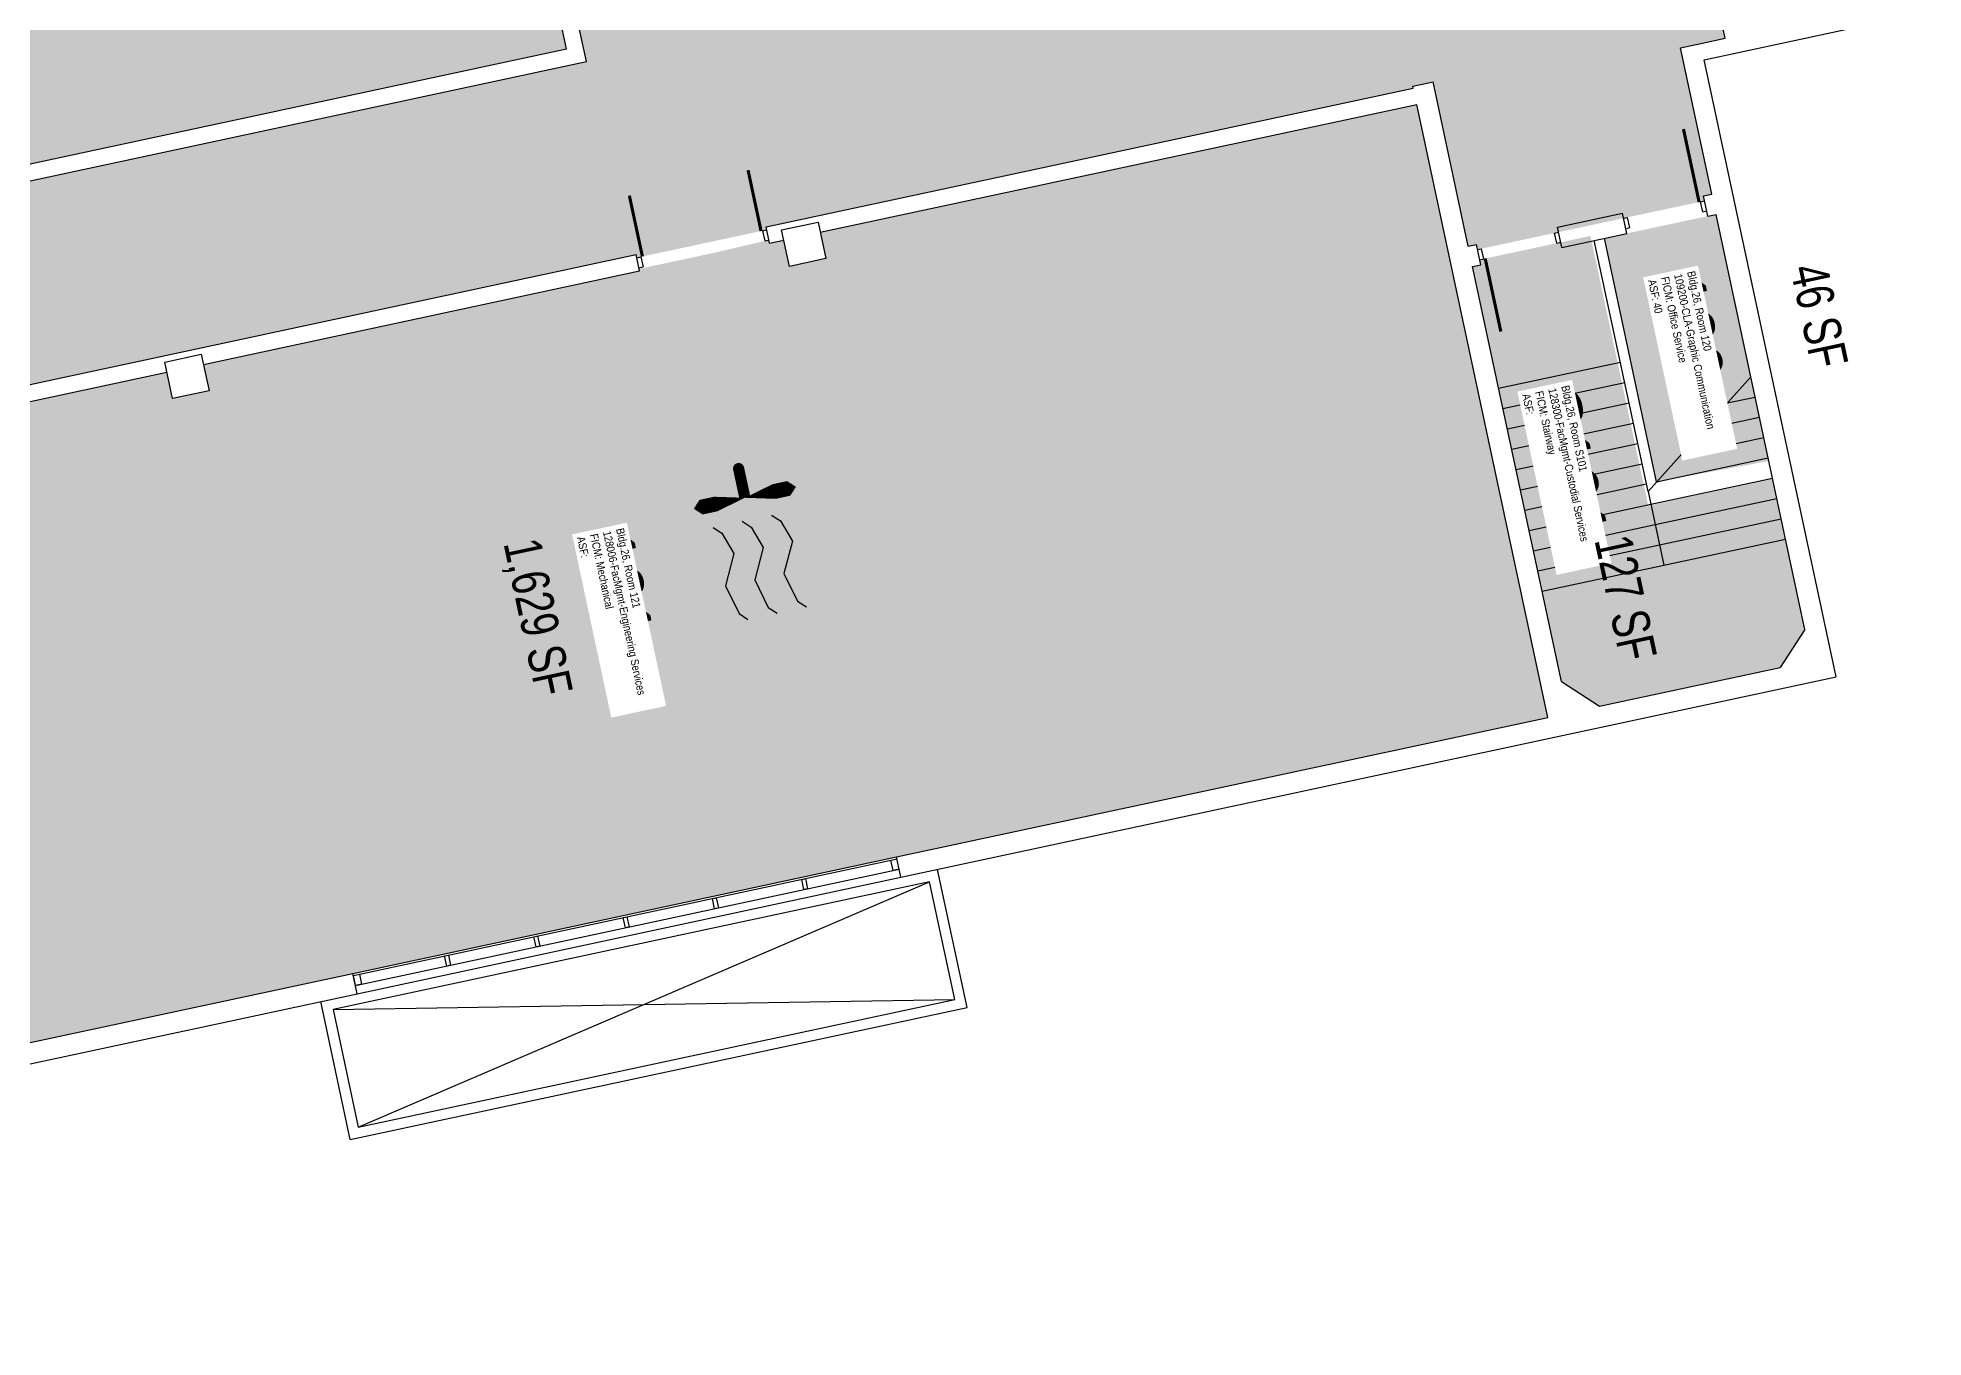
# Model space of a CAD drawing. Header units: inches. Extents: x 69208594 to 69211314, y 27667926 to 27670265.
# Drawn here: x 69210405 to 69211314, y 27667991 to 27668617 of the extents above; entities that cross this region are included whole.
import ezdxf
from ezdxf.enums import TextEntityAlignment as Align

# ---------------------------------------------------------------- set-up
doc = ezdxf.new("R2010")
doc.units = ezdxf.units.IN
doc.header["$LTSCALE"] = 10
doc.header["$MEASUREMENT"] = 0
doc.layers.get('0').update_dxf_attribs({"linetype": 'CONTINUOUS'})
for name, color, linetype in [('A-DOOR', 2, 'CONTINUOUS'), ('A-FLOR', 3, 'CONTINUOUS'), ('A-GLAZ', 1, 'CONTINUOUS'), ('A-IDEN-ICON', 4, 'CONTINUOUS'), ('A-IDEN-RNUM', 7, 'CONTINUOUS'), ('A-IDEN-SNUM', 4, 'CONTINUOUS'), ('A-IDEN-VNUM', 4, 'CONTINUOUS'), ('A-SITE', 3, 'CONTINUOUS'), ('A-WALL', 5, 'CONTINUOUS'), ('AREA-TEXT', 3, 'CONTINUOUS'), ('Rooms-Category-Color', 7, 'CONTINUOUS'), ('Rooms-Division-Color', 7, 'CONTINUOUS'), ('Rooms-Information', 7, 'CONTINUOUS')]:
    doc.layers.add(name, color=color, linetype=linetype)
doc.styles.add('CP_AREA', font='arial.ttf', dxfattribs={"height": 15})
doc.styles.add('CP_ROOMSNUMBER', font='arial.ttf', dxfattribs={"height": 1})
doc.styles.add('CP_ROOMVNUMBER', font='arial.ttf', dxfattribs={"width": 0.85, "height": 0.075})

# ---------------------------------------------------------------- blocks, each defined once
blk = doc.blocks.new('CPMECH')
for p, q in [((0.005, 0.025), (0.015, 0.035)), ((0.015, 0.035), (0.045, 0.045)), ((0.045, 0.045), (0.085, 0.025)), ((0.085, 0.025), (0.125, 0.035)), ((0.125, 0.035), (0.135, 0.045)), ((0.015, -0.005), (0.045, 0.005)), ((0.045, 0.005), (0.085, -0.015)), ((0.125, -0.005), (0.135, 0.005)), ((0.005, -0.015), (0.015, -0.005)), ((0.085, -0.015), (0.125, -0.005)), ((0.005, -0.055), (0.015, -0.045)), ((0.015, -0.045), (0.045, -0.035)), ((0.045, -0.035), (0.085, -0.055)), ((0.085, -0.055), (0.125, -0.045)), ((0.125, -0.045), (0.135, -0.035))]:
    blk.add_line(p, q)
for points in [[(-0.025, -0.005, 0, 0.02, 0), (-0.025, 0.035, 0.02, 0.02, 0), (-0.025, 0.055, 0.02, 0, 0), (-0.025, 0.065, 0, 0, 0)], [(-0.025, -0.005, 0, 0.02, 0), (-0.025, -0.045, 0.02, 0.02, 0), (-0.025, -0.065, 0.02, 0, 0), (-0.025, -0.075, 0, 0, 0)]]:
    blk.add_lwpolyline(points, format="xyseb")
at = {"const_width": 0.0075}
blk.add_lwpolyline([(-0.0682, -0.0069, 1), (-0.0618, -0.0031, 1)], format="xyb", close=True, dxfattribs=at)
at = {"const_width": 0.015}
blk.add_lwpolyline([(-0.025, -0.005), (-0.065, -0.005)], dxfattribs=at)

msp = doc.modelspace()

# ---------------------------------------------------------------- hatches: boundary and pattern name
at = {"layer": 'Rooms-Category-Color', "true_color": 0xadadad}
for points in [[(69210333.76, 27668435.17), (69210340.46, 27668403.88), (69210310.64, 27668397.49), (69210303.94, 27668428.78), (69210255.54, 27668418.42), (69210255.85, 27668416.95), (69210253.89, 27668416.53), (69210218.69, 27668408.99), (69210216.74, 27668408.57), (69210216.42, 27668410.04), (69210130.37, 27668391.61), (69210130.69, 27668390.15), (69210128.73, 27668389.73), (69210070.06, 27668377.16), (69210068.11, 27668376.75), (69210067.79, 27668378.21), (69209860.49, 27668333.82), (69209821.38, 27668325.44), (69209672.75, 27668293.61), (69209673.06, 27668292.15), (69209671.11, 27668291.73), (69209635.91, 27668284.19), (69209633.95, 27668283.77), (69209633.64, 27668285.24), (69209571.06, 27668271.83), (69209589.9, 27668183.83), (69209592, 27668174.05), (69209730.85, 27668203.79), (69209749.84, 27668191.49), (69209772.88, 27668083.93), (69209760.58, 27668064.94), (69209564.04, 27668022.85), (69209505.37, 27668010.28), (69209416.39, 27667991.23), (69209413.94, 27667990.7), (69209413.52, 27667992.66), (69209407.08, 27668022.73), (69209406.67, 27668024.68), (69209391.59, 27668095.08), (69209391.17, 27668097.04), (69209384.63, 27668127.6), (69209384.21, 27668129.55), (69209386.65, 27668130.08), (69209474.66, 27668148.92), (69209472.56, 27668158.7), (69209458.64, 27668223.73), (69209450.26, 27668262.84), (69209438.53, 27668317.6), (69209436.13, 27668328.84), (69209434.66, 27668328.53), (69209434.24, 27668330.49), (69209426.7, 27668365.69), (69209426.28, 27668367.64), (69209427.75, 27668367.96), (69209424.19, 27668384.58), (69209417.7, 27668414.89), (69209415.81, 27668423.69), (69209407.65, 27668461.83), (69209407.44, 27668462.81), (69209397.6, 27668508.76), (69209396.13, 27668508.45), (69209395.71, 27668510.41), (69209388.17, 27668545.61), (69209387.75, 27668547.56), (69209389.22, 27668547.88), (69209374.14, 27668618.28), (69209372.68, 27668617.97), (69209372.26, 27668619.92), (69209364.72, 27668655.12), (69209364.3, 27668657.08), (69209365.77, 27668657.39), (69209362.21, 27668674.02), (69209345.45, 27668752.24), (69209300.64, 27668961.5), (69209292.27, 27669000.61), (69209284.94, 27669034.84), (69209283.47, 27669034.52), (69209283.05, 27669036.48), (69209275.51, 27669071.68), (69209275.09, 27669073.64), (69209276.56, 27669073.95), (69209260.23, 27669150.22), (69209259.6, 27669153.15), (69209258.13, 27669152.84), (69209257.71, 27669154.8), (69209250.8, 27669187.06), (69209250.38, 27669189.02), (69209250.17, 27669190), (69209249.76, 27669191.95), (69209251.22, 27669192.27), (69209235.1, 27669267.56), (69209226.72, 27669306.67), (69209223.37, 27669322.32), (69209213.32, 27669369.25), (69209209.97, 27669384.9), (69209201.59, 27669424.01), (69209180.86, 27669520.82), (69209172.49, 27669559.93), (69209160.76, 27669614.69), (69209159.29, 27669614.38), (69209158.87, 27669616.33), (69209153.22, 27669642.73), (69209152.8, 27669644.69), (69209151.34, 27669651.53), (69209150.92, 27669653.49), (69209152.38, 27669653.8), (69209149.03, 27669669.45), (69209141.21, 27669667.77), (69209125.56, 27669664.42), (69209120.75, 27669686.91), (69209136.39, 27669690.26), (69209144.22, 27669691.94), (69209142.33, 27669700.74), (69209140.87, 27669700.42), (69209140.45, 27669702.38), (69209132.91, 27669737.58), (69209132.49, 27669739.54), (69209133.96, 27669739.85), (69209124.32, 27669784.83), (69209122.65, 27669792.65), (69209111.76, 27669843.5), (69209110.08, 27669851.32), (69209099.4, 27669901.19), (69209096.96, 27669900.67), (69209096.54, 27669902.63), (69209089, 27669937.83), (69209088.58, 27669939.78), (69209091.03, 27669940.31), (69209075.32, 27670013.64), (69209077.28, 27670014.06), (69209096.83, 27670018.25), (69209098.79, 27670018.67), (69209169.19, 27670033.75), (69209171.15, 27670034.17), (69209190.71, 27670038.35), (69209192.66, 27670038.77), (69209207.74, 27669968.37), (69209227.42, 27669876.45), (69209229.1, 27669868.63), (69209230.35, 27669862.76), (69209238.73, 27669823.65), (69209239.99, 27669817.78), (69209241.66, 27669809.96), (69209422.07, 27669848.6), (69209440.47, 27669836.68), (69209445.19, 27669814.68), (69209451.05, 27669787.3), (69209455.76, 27669765.3), (69209443.85, 27669746.9), (69209263.44, 27669708.27), (69209279.56, 27669632.97), (69209287.94, 27669593.86), (69209292.97, 27669570.39), (69209301.34, 27669531.28), (69209311.39, 27669484.34), (69209312.86, 27669484.66), (69209313.28, 27669482.7), (69209320.82, 27669447.5), (69209321.24, 27669445.54), (69209319.77, 27669445.23), (69209363.33, 27669241.84), (69209380.08, 27669163.61), (69209442.06, 27668874.18), (69209445.41, 27668858.53), (69209446.88, 27668858.85), (69209447.3, 27668856.89), (69209454.84, 27668821.69), (69209455.26, 27668819.73), (69209453.79, 27668819.42), (69209458.81, 27668795.95), (69209474.94, 27668720.66), (69209483.32, 27668681.55), (69209524.15, 27668490.87), (69209549.28, 27668373.53), (69209550.95, 27668365.71), (69209558.78, 27668367.38), (69209560.73, 27668367.8), (69209560.42, 27668369.27), (69209662.11, 27668391.05), (69209697.31, 27668398.58), (69209699.27, 27668399), (69209699.58, 27668397.54), (69209707.41, 27668399.21), (69209715.23, 27668400.89), (69209738.7, 27668405.91), (69209809.1, 27668420.99), (69209808.79, 27668422.46), (69209810.74, 27668422.87), (69209845.94, 27668430.41), (69209847.9, 27668430.83), (69209848.21, 27668429.37), (69209851.15, 27668429.99), (69209856.04, 27668431.04), (69209895.15, 27668439.42), (69209894.83, 27668440.88), (69209896.79, 27668441.3), (69209931.99, 27668448.84), (69209933.95, 27668449.26), (69209934.26, 27668447.79), (69209957.73, 27668452.82), (69209996.84, 27668461.19), (69209999.78, 27668461.82), (69210004.67, 27668462.87), (69210043.78, 27668471.25), (69210043.46, 27668472.71), (69210045.42, 27668473.13), (69210080.62, 27668480.67), (69210082.58, 27668481.09), (69210082.89, 27668479.62), (69210168.94, 27668498.05), (69210160.56, 27668537.16), (69210164.48, 27668538), (69210164.16, 27668539.47), (69210166.12, 27668539.89), (69210224.79, 27668552.45), (69210226.74, 27668552.87), (69210227.06, 27668551.4), (69210230.97, 27668552.24), (69210239.34, 27668513.13), (69210262.81, 27668518.15), (69210278.46, 27668521.5), (69210278.14, 27668522.97), (69210280.1, 27668523.39), (69210315.3, 27668530.93), (69210317.26, 27668531.35), (69210317.57, 27668529.88), (69210327.35, 27668531.97), (69210332.24, 27668533.02), (69210364.51, 27668539.93), (69210403.62, 27668548.31), (69210449.58, 27668558.15), (69210454.47, 27668559.2), (69210458.38, 27668560.03), (69210497.49, 27668568.41), (69210574.25, 27668584.85), (69210579.14, 27668585.89), (69210669.59, 27668605.26), (69210661.21, 27668644.38), (69210665.12, 27668645.22), (69210664.81, 27668646.68), (69210666.77, 27668647.1), (69210725.44, 27668659.67), (69210727.39, 27668660.08), (69210727.71, 27668658.62), (69210731.62, 27668659.45), (69210738.32, 27668628.16), (69210738.63, 27668626.7), (69210739.68, 27668621.81), (69210739.99, 27668620.34), (69210755.64, 27668623.69), (69210755.32, 27668625.16), (69210757.28, 27668625.58), (69210776.84, 27668629.77), (69210778.79, 27668630.18), (69210792.48, 27668633.12), (69210794.44, 27668633.54), (69210794.75, 27668632.07), (69210841.69, 27668642.12), (69210865.15, 27668647.15), (69210864.84, 27668648.61), (69210866.8, 27668649.03), (69210878.53, 27668651.54), (69210880.49, 27668651.96), (69210902, 27668656.57), (69210903.95, 27668656.99), (69210904.27, 27668655.52), (69210935.56, 27668662.22), (69211001.07, 27668676.25), (69211000.76, 27668677.72), (69211002.71, 27668678.14), (69211037.92, 27668685.68), (69211039.87, 27668686.1), (69211040.19, 27668684.63), (69211048.01, 27668686.3), (69211048.22, 27668685.33), (69211185.11, 27668714.64), (69211184.91, 27668715.62), (69211196.64, 27668718.13), (69211199.15, 27668706.4), (69211209.2, 27668659.46), (69211218.42, 27668616.44), (69211206.68, 27668613.93), (69211196.9, 27668611.83), (69211199.21, 27668601.08), (69211207.58, 27668561.96), (69211211.98, 27668541.43), (69211208.07, 27668540.59), (69211208.59, 27668538.15), (69211206.64, 27668537.73), (69211177.3, 27668531.45), (69211175.35, 27668531.03), (69211171.44, 27668530.19), (69211140.15, 27668523.49), (69211138.19, 27668523.07), (69211136.23, 27668522.65), (69211101.03, 27668515.11), (69211099.08, 27668514.69), (69211098.55, 27668517.14), (69211094.64, 27668516.3), (69211077.68, 27668595.5), (69211067.9, 27668593.41), (69211068.11, 27668592.43), (69210756.18, 27668525.63), (69210756.5, 27668524.17), (69210754.54, 27668523.75), (69210695.87, 27668511.18), (69210693.92, 27668510.76), (69210693.6, 27668512.23)], [(69210785.03, 27668510.33), (69210767.43, 27668506.56), (69210764.7, 27668519.28), (69210757.86, 27668517.81), (69210757.55, 27668519.28), (69210755.59, 27668518.86), (69210731.25, 27668513.13), (69210697.02, 27668505.8), (69210695.07, 27668505.39), (69210695.28, 27668504.41), (69210485.05, 27668459.39), (69210487.77, 27668446.67), (69210470.17, 27668442.91), (69210467.44, 27668455.62), (69210340.33, 27668428.39), (69210346.4, 27668400.04), (69210311.69, 27668392.6), (69210368.85, 27668125.66), (69210522.37, 27668158.53), (69210534.6, 27668161.15), (69210539.48, 27668162.2), (69210557.09, 27668165.97), (69210659.27, 27668187.85), (69210664.16, 27668188.9), (69210819.14, 27668222.09), (69210868.04, 27668232.56), (69210869.99, 27668232.98), (69210953.11, 27668250.77), (69210958, 27668251.82), (69211020.58, 27668265.22), (69211133.03, 27668289.31), (69211123.08, 27668335.75), (69211122.03, 27668340.64), (69211084.86, 27668514.21), (69211069.79, 27668584.61), (69210782.31, 27668523.04)], [(69211153.56, 27668521.25), (69211141.19, 27668518.6), (69211139.24, 27668518.18), (69211137.28, 27668517.76), (69211102.08, 27668510.22), (69211100.12, 27668509.8), (69211100.65, 27668507.36), (69211096.74, 27668506.52), (69211110.35, 27668442.96), (69211111.39, 27668438.07), (69211139.56, 27668306.56), (69211157.96, 27668294.65), (69211186.81, 27668300.82), (69211216.14, 27668307.1), (69211244.99, 27668313.28), (69211256.9, 27668331.68), (69211241.37, 27668404.19), (69211181.38, 27668391.34)]]:
    msp.add_hatch(color=253, dxfattribs=at).paths.add_polyline_path(points)
at = {"layer": 'Rooms-Category-Color', "true_color": 0xfbafa2}
msp.add_hatch(color=21, dxfattribs=at).paths.add_polyline_path([(69210320.4, 27668784.11), (69210317.05, 27668799.75), (69210606.48, 27668861.74), (69210660.09, 27668611.41), (69210495.82, 27668576.23), (69210481.15, 27668573.09), (69210476.26, 27668572.04), (69210456.7, 27668567.86), (69210401.94, 27668556.13), (69210370.65, 27668549.43), (69210343.01, 27668678.5), (69210341.97, 27668683.39), (69210328.77, 27668744.99), (69210320.95, 27668743.32), (69210322.63, 27668735.5), (69210248.31, 27668719.58), (69210246.64, 27668727.4), (69210245.17, 27668727.09), (69210244.75, 27668729.05), (69210237.21, 27668764.25), (69210236.79, 27668766.2), (69210238.26, 27668766.52), (69210234.91, 27668782.16), (69210309.22, 27668798.08), (69210312.57, 27668782.43)])
at = {"layer": 'Rooms-Category-Color', "true_color": 0xfa9ba3}
msp.add_hatch(color=241, dxfattribs=at).paths.add_polyline_path([(69211160.3, 27668520.13), (69211214.08, 27668531.65), (69211239.52, 27668412.82), (69211185.42, 27668402.79)])
at = {"layer": 'Rooms-Division-Color', "true_color": 0xadadad}
for points in [[(69210333.76, 27668435.17), (69210340.46, 27668403.88), (69210310.64, 27668397.49), (69210303.94, 27668428.78), (69210255.54, 27668418.42), (69210255.85, 27668416.95), (69210253.89, 27668416.53), (69210218.69, 27668408.99), (69210216.74, 27668408.57), (69210216.42, 27668410.04), (69210130.37, 27668391.61), (69210130.69, 27668390.15), (69210128.73, 27668389.73), (69210070.06, 27668377.16), (69210068.11, 27668376.75), (69210067.79, 27668378.21), (69209860.49, 27668333.82), (69209821.38, 27668325.44), (69209672.75, 27668293.61), (69209673.06, 27668292.15), (69209671.11, 27668291.73), (69209635.91, 27668284.19), (69209633.95, 27668283.77), (69209633.64, 27668285.24), (69209571.06, 27668271.83), (69209589.9, 27668183.83), (69209592, 27668174.05), (69209730.85, 27668203.79), (69209749.84, 27668191.49), (69209772.88, 27668083.93), (69209760.58, 27668064.94), (69209564.04, 27668022.85), (69209505.37, 27668010.28), (69209416.39, 27667991.23), (69209413.94, 27667990.7), (69209413.52, 27667992.66), (69209407.08, 27668022.73), (69209406.67, 27668024.68), (69209391.59, 27668095.08), (69209391.17, 27668097.04), (69209384.63, 27668127.6), (69209384.21, 27668129.55), (69209386.65, 27668130.08), (69209474.66, 27668148.92), (69209472.56, 27668158.7), (69209458.64, 27668223.73), (69209450.26, 27668262.84), (69209438.53, 27668317.6), (69209436.13, 27668328.84), (69209434.66, 27668328.53), (69209434.24, 27668330.49), (69209426.7, 27668365.69), (69209426.28, 27668367.64), (69209427.75, 27668367.96), (69209424.19, 27668384.58), (69209417.7, 27668414.89), (69209415.81, 27668423.69), (69209407.65, 27668461.83), (69209407.44, 27668462.81), (69209397.6, 27668508.76), (69209396.13, 27668508.45), (69209395.71, 27668510.41), (69209388.17, 27668545.61), (69209387.75, 27668547.56), (69209389.22, 27668547.88), (69209374.14, 27668618.28), (69209372.68, 27668617.97), (69209372.26, 27668619.92), (69209364.72, 27668655.12), (69209364.3, 27668657.08), (69209365.77, 27668657.39), (69209362.21, 27668674.02), (69209345.45, 27668752.24), (69209300.64, 27668961.5), (69209292.27, 27669000.61), (69209284.94, 27669034.84), (69209283.47, 27669034.52), (69209283.05, 27669036.48), (69209275.51, 27669071.68), (69209275.09, 27669073.64), (69209276.56, 27669073.95), (69209260.23, 27669150.22), (69209259.6, 27669153.15), (69209258.13, 27669152.84), (69209257.71, 27669154.8), (69209250.8, 27669187.06), (69209250.38, 27669189.02), (69209250.17, 27669190), (69209249.76, 27669191.95), (69209251.22, 27669192.27), (69209235.1, 27669267.56), (69209226.72, 27669306.67), (69209223.37, 27669322.32), (69209213.32, 27669369.25), (69209209.97, 27669384.9), (69209201.59, 27669424.01), (69209180.86, 27669520.82), (69209172.49, 27669559.93), (69209160.76, 27669614.69), (69209159.29, 27669614.38), (69209158.87, 27669616.33), (69209153.22, 27669642.73), (69209152.8, 27669644.69), (69209151.34, 27669651.53), (69209150.92, 27669653.49), (69209152.38, 27669653.8), (69209149.03, 27669669.45), (69209141.21, 27669667.77), (69209125.56, 27669664.42), (69209120.75, 27669686.91), (69209136.39, 27669690.26), (69209144.22, 27669691.94), (69209142.33, 27669700.74), (69209140.87, 27669700.42), (69209140.45, 27669702.38), (69209132.91, 27669737.58), (69209132.49, 27669739.54), (69209133.96, 27669739.85), (69209124.32, 27669784.83), (69209122.65, 27669792.65), (69209111.76, 27669843.5), (69209110.08, 27669851.32), (69209099.4, 27669901.19), (69209096.96, 27669900.67), (69209096.54, 27669902.63), (69209089, 27669937.83), (69209088.58, 27669939.78), (69209091.03, 27669940.31), (69209075.32, 27670013.64), (69209077.28, 27670014.06), (69209096.83, 27670018.25), (69209098.79, 27670018.67), (69209169.19, 27670033.75), (69209171.15, 27670034.17), (69209190.71, 27670038.35), (69209192.66, 27670038.77), (69209207.74, 27669968.37), (69209227.42, 27669876.45), (69209229.1, 27669868.63), (69209230.35, 27669862.76), (69209238.73, 27669823.65), (69209239.99, 27669817.78), (69209241.66, 27669809.96), (69209422.07, 27669848.6), (69209440.47, 27669836.68), (69209445.19, 27669814.68), (69209451.05, 27669787.3), (69209455.76, 27669765.3), (69209443.85, 27669746.9), (69209263.44, 27669708.27), (69209279.56, 27669632.97), (69209287.94, 27669593.86), (69209292.97, 27669570.39), (69209301.34, 27669531.28), (69209311.39, 27669484.34), (69209312.86, 27669484.66), (69209313.28, 27669482.7), (69209320.82, 27669447.5), (69209321.24, 27669445.54), (69209319.77, 27669445.23), (69209363.33, 27669241.84), (69209380.08, 27669163.61), (69209442.06, 27668874.18), (69209445.41, 27668858.53), (69209446.88, 27668858.85), (69209447.3, 27668856.89), (69209454.84, 27668821.69), (69209455.26, 27668819.73), (69209453.79, 27668819.42), (69209458.81, 27668795.95), (69209474.94, 27668720.66), (69209483.32, 27668681.55), (69209524.15, 27668490.87), (69209549.28, 27668373.53), (69209550.95, 27668365.71), (69209558.78, 27668367.38), (69209560.73, 27668367.8), (69209560.42, 27668369.27), (69209662.11, 27668391.05), (69209697.31, 27668398.58), (69209699.27, 27668399), (69209699.58, 27668397.54), (69209707.41, 27668399.21), (69209715.23, 27668400.89), (69209738.7, 27668405.91), (69209809.1, 27668420.99), (69209808.79, 27668422.46), (69209810.74, 27668422.87), (69209845.94, 27668430.41), (69209847.9, 27668430.83), (69209848.21, 27668429.37), (69209851.15, 27668429.99), (69209856.04, 27668431.04), (69209895.15, 27668439.42), (69209894.83, 27668440.88), (69209896.79, 27668441.3), (69209931.99, 27668448.84), (69209933.95, 27668449.26), (69209934.26, 27668447.79), (69209957.73, 27668452.82), (69209996.84, 27668461.19), (69209999.78, 27668461.82), (69210004.67, 27668462.87), (69210043.78, 27668471.25), (69210043.46, 27668472.71), (69210045.42, 27668473.13), (69210080.62, 27668480.67), (69210082.58, 27668481.09), (69210082.89, 27668479.62), (69210168.94, 27668498.05), (69210160.56, 27668537.16), (69210164.48, 27668538), (69210164.16, 27668539.47), (69210166.12, 27668539.89), (69210224.79, 27668552.45), (69210226.74, 27668552.87), (69210227.06, 27668551.4), (69210230.97, 27668552.24), (69210239.34, 27668513.13), (69210262.81, 27668518.15), (69210278.46, 27668521.5), (69210278.14, 27668522.97), (69210280.1, 27668523.39), (69210315.3, 27668530.93), (69210317.26, 27668531.35), (69210317.57, 27668529.88), (69210327.35, 27668531.97), (69210332.24, 27668533.02), (69210364.51, 27668539.93), (69210403.62, 27668548.31), (69210449.58, 27668558.15), (69210454.47, 27668559.2), (69210458.38, 27668560.03), (69210497.49, 27668568.41), (69210574.25, 27668584.85), (69210579.14, 27668585.89), (69210669.59, 27668605.26), (69210661.21, 27668644.38), (69210665.12, 27668645.22), (69210664.81, 27668646.68), (69210666.77, 27668647.1), (69210725.44, 27668659.67), (69210727.39, 27668660.08), (69210727.71, 27668658.62), (69210731.62, 27668659.45), (69210738.32, 27668628.16), (69210738.63, 27668626.7), (69210739.68, 27668621.81), (69210739.99, 27668620.34), (69210755.64, 27668623.69), (69210755.32, 27668625.16), (69210757.28, 27668625.58), (69210776.84, 27668629.77), (69210778.79, 27668630.18), (69210792.48, 27668633.12), (69210794.44, 27668633.54), (69210794.75, 27668632.07), (69210841.69, 27668642.12), (69210865.15, 27668647.15), (69210864.84, 27668648.61), (69210866.8, 27668649.03), (69210878.53, 27668651.54), (69210880.49, 27668651.96), (69210902, 27668656.57), (69210903.95, 27668656.99), (69210904.27, 27668655.52), (69210935.56, 27668662.22), (69211001.07, 27668676.25), (69211000.76, 27668677.72), (69211002.71, 27668678.14), (69211037.92, 27668685.68), (69211039.87, 27668686.1), (69211040.19, 27668684.63), (69211048.01, 27668686.3), (69211048.22, 27668685.33), (69211185.11, 27668714.64), (69211184.91, 27668715.62), (69211196.64, 27668718.13), (69211199.15, 27668706.4), (69211209.2, 27668659.46), (69211218.42, 27668616.44), (69211206.68, 27668613.93), (69211196.9, 27668611.83), (69211199.21, 27668601.08), (69211207.58, 27668561.96), (69211211.98, 27668541.43), (69211208.07, 27668540.59), (69211208.59, 27668538.15), (69211206.64, 27668537.73), (69211177.3, 27668531.45), (69211175.35, 27668531.03), (69211171.44, 27668530.19), (69211140.15, 27668523.49), (69211138.19, 27668523.07), (69211136.23, 27668522.65), (69211101.03, 27668515.11), (69211099.08, 27668514.69), (69211098.55, 27668517.14), (69211094.64, 27668516.3), (69211077.68, 27668595.5), (69211067.9, 27668593.41), (69211068.11, 27668592.43), (69210756.18, 27668525.63), (69210756.5, 27668524.17), (69210754.54, 27668523.75), (69210695.87, 27668511.18), (69210693.92, 27668510.76), (69210693.6, 27668512.23)], [(69210785.03, 27668510.33), (69210767.43, 27668506.56), (69210764.7, 27668519.28), (69210757.86, 27668517.81), (69210757.55, 27668519.28), (69210755.59, 27668518.86), (69210731.25, 27668513.13), (69210697.02, 27668505.8), (69210695.07, 27668505.39), (69210695.28, 27668504.41), (69210485.05, 27668459.39), (69210487.77, 27668446.67), (69210470.17, 27668442.91), (69210467.44, 27668455.62), (69210340.33, 27668428.39), (69210346.4, 27668400.04), (69210311.69, 27668392.6), (69210368.85, 27668125.66), (69210522.37, 27668158.53), (69210534.6, 27668161.15), (69210539.48, 27668162.2), (69210557.09, 27668165.97), (69210659.27, 27668187.85), (69210664.16, 27668188.9), (69210819.14, 27668222.09), (69210868.04, 27668232.56), (69210869.99, 27668232.98), (69210953.11, 27668250.77), (69210958, 27668251.82), (69211020.58, 27668265.22), (69211133.03, 27668289.31), (69211123.08, 27668335.75), (69211122.03, 27668340.64), (69211084.86, 27668514.21), (69211069.79, 27668584.61), (69210782.31, 27668523.04)], [(69211153.56, 27668521.25), (69211141.19, 27668518.6), (69211139.24, 27668518.18), (69211137.28, 27668517.76), (69211102.08, 27668510.22), (69211100.12, 27668509.8), (69211100.65, 27668507.36), (69211096.74, 27668506.52), (69211110.35, 27668442.96), (69211111.39, 27668438.07), (69211139.56, 27668306.56), (69211157.96, 27668294.65), (69211186.81, 27668300.82), (69211216.14, 27668307.1), (69211244.99, 27668313.28), (69211256.9, 27668331.68), (69211241.37, 27668404.19), (69211181.38, 27668391.34)]]:
    msp.add_hatch(color=253, dxfattribs=at).paths.add_polyline_path(points)
at = {"layer": 'Rooms-Division-Color', "true_color": 0x007f1f}
msp.add_hatch(color=106, dxfattribs=at).paths.add_polyline_path([(69210320.4, 27668784.11), (69210317.05, 27668799.75), (69210606.48, 27668861.74), (69210660.09, 27668611.41), (69210495.82, 27668576.23), (69210481.15, 27668573.09), (69210476.26, 27668572.04), (69210456.7, 27668567.86), (69210401.94, 27668556.13), (69210370.65, 27668549.43), (69210343.01, 27668678.5), (69210341.97, 27668683.39), (69210328.77, 27668744.99), (69210320.95, 27668743.32), (69210322.63, 27668735.5), (69210248.31, 27668719.58), (69210246.64, 27668727.4), (69210245.17, 27668727.09), (69210244.75, 27668729.05), (69210237.21, 27668764.25), (69210236.79, 27668766.2), (69210238.26, 27668766.52), (69210234.91, 27668782.16), (69210309.22, 27668798.08), (69210312.57, 27668782.43)])
at = {"layer": 'Rooms-Division-Color', "true_color": 0xb2d6e9}
msp.add_hatch(color=254, dxfattribs=at).paths.add_polyline_path([(69211160.3, 27668520.13), (69211214.08, 27668531.65), (69211239.52, 27668412.82), (69211185.42, 27668402.79)])

# ---------------------------------------------------------------- linework, layer by layer
at = {"layer": 'A-DOOR'}
for points in [[(69211205.91, 27668537.57, 1.5, 1.5, 0), (69211198.37, 27668572.77, 0, 0, 0), (69211197.63, 27668572.62, 0, 0, 0.414214), (69211171.75, 27668528.72, 0, 0, 0.414214)], [(69210753.81, 27668523.59, 1.5, 1.5, 0), (69210747.53, 27668552.92, 0, 0, 0), (69210748.26, 27668553.08, 0, 0, 0.414214), (69210725.21, 27668517.46, 0, 0, 0.414214)], [(69210696.61, 27668511.34, 1.5, 1.5, 0), (69210690.32, 27668540.67, 0, 0, 0), (69210689.59, 27668540.52, 0, 0, -0.414214), (69210725.21, 27668517.46, 0, 0, -0.414214)], [(69211102.81, 27668510.38, 1.5, 1.5, 0), (69211110.35, 27668475.18, 0, 0, 0), (69211111.09, 27668475.34, 0, 0, 0.414214), (69211136.97, 27668519.23, 0, 0, 0.414214)]]:
    msp.add_lwpolyline(points, format="xyseb", dxfattribs=at)
at = {"layer": 'A-FLOR'}
for p, q in [((69211109.3, 27668447.85), (69211167.97, 27668460.42)), ((69211111.39, 27668438.07), (69211170.06, 27668450.64)), ((69211230.83, 27668453.42), (69211181.3, 27668398.19)), ((69211113.49, 27668428.3), (69211172.16, 27668440.86)), ((69211219.48, 27668440.77), (69211232.92, 27668443.65)), ((69211115.58, 27668418.52), (69211174.25, 27668431.08)), ((69211208.13, 27668428.11), (69211235.02, 27668433.87)), ((69211117.68, 27668408.74), (69211176.35, 27668421.3)), ((69211196.78, 27668415.45), (69211237.11, 27668424.09)), ((69211119.77, 27668398.96), (69211178.44, 27668411.52)), ((69211185.42, 27668402.79), (69211239.2, 27668414.31)), ((69211121.86, 27668389.18), (69211180.53, 27668401.75)), ((69211182.63, 27668391.97), (69211241.3, 27668404.53)), ((69211123.96, 27668379.4), (69211182.63, 27668391.97)), ((69211181.3, 27668398.19), (69211188.91, 27668362.63)), ((69211184.72, 27668382.19), (69211243.39, 27668394.75)), ((69211126.05, 27668369.63), (69211184.72, 27668382.19)), ((69211186.82, 27668372.41), (69211245.49, 27668384.98)), ((69211128.15, 27668359.85), (69211186.82, 27668372.41)), ((69211188.91, 27668362.63), (69211247.58, 27668375.2)), ((69211130.24, 27668350.07), (69211188.91, 27668362.63))]:
    msp.add_line(p, q, dxfattribs=at)
at = {"layer": 'A-GLAZ'}
for p, q in [((69210557.09, 27668165.97), (69210819.14, 27668222.09)), ((69210557.3, 27668164.99), (69210819.35, 27668221.11)), ((69210558.34, 27668160.1), (69210820.4, 27668216.22)), ((69210559.18, 27668156.19), (69210821.24, 27668212.31))]:
    msp.add_line(p, q, dxfattribs=at)
at = {"layer": 'A-SITE'}
for p, q in [((69210835, 27668210.14), (69210547.52, 27668148.58)), ((69210559.66, 27668091.86), (69210835, 27668210.14)), ((69210847.14, 27668153.43), (69210835, 27668210.14)), ((69210853.08, 27668149.59), (69210838.84, 27668216.08)), ((69210555.82, 27668085.93), (69210541.58, 27668152.42)), ((69210547.52, 27668148.58), (69210847.14, 27668153.43)), ((69210547.52, 27668148.58), (69210559.66, 27668091.86)), ((69210555.82, 27668085.93), (69210853.08, 27668149.59)), ((69210559.66, 27668091.86), (69210847.14, 27668153.43))]:
    msp.add_line(p, q, dxfattribs=at)
at = {"layer": 'A-WALL'}
for p, q in [((69210660.09, 27668611.41), (69210606.48, 27668861.74)), ((69211218.42, 27668616.44), (69211209.2, 27668659.46)), ((69210669.59, 27668605.26), (69210661.21, 27668644.38)), ((69211208.36, 27668606.1), (69211313.96, 27668628.72)), ((69210370.65, 27668549.43), (69210660.09, 27668611.41)), ((69211196.9, 27668611.83), (69211206.68, 27668613.93)), ((69211211.98, 27668541.43), (69211196.9, 27668611.83)), ((69211206.68, 27668613.93), (69211218.42, 27668616.44)), ((69210317.57, 27668529.88), (69210669.59, 27668605.26)), ((69211272.02, 27668308.84), (69211208.36, 27668606.1)), ((69210756.18, 27668525.63), (69211068.11, 27668592.43)), ((69211067.9, 27668593.41), (69211077.68, 27668595.5)), ((69211068.11, 27668592.43), (69211067.9, 27668593.41)), ((69211094.64, 27668516.3), (69211077.68, 27668595.5)), ((69210782.31, 27668523.04), (69211069.79, 27668584.61)), ((69211133.03, 27668289.31), (69211069.79, 27668584.61)), ((69211206.64, 27668537.73), (69211208.59, 27668538.15)), ((69211207.69, 27668532.84), (69211206.64, 27668537.73)), ((69211208.07, 27668540.59), (69211211.98, 27668541.43)), ((69211210.16, 27668530.81), (69211208.07, 27668540.59)), ((69210763.66, 27668524.16), (69210781.26, 27668527.93)), ((69210781.26, 27668527.93), (69210785.03, 27668510.33)), ((69211137.67, 27668525.51), (69211168.96, 27668532.21)), ((69211171.05, 27668522.44), (69211168.96, 27668532.21)), ((69211169.48, 27668529.77), (69211171.44, 27668530.19)), ((69211172.48, 27668525.3), (69211171.44, 27668530.19)), ((69211207.69, 27668532.84), (69211209.64, 27668533.26)), ((69211210.16, 27668530.81), (69211214.08, 27668531.65)), ((69211256.9, 27668331.68), (69211214.08, 27668531.65)), ((69210754.54, 27668523.75), (69210756.5, 27668524.17)), ((69210754.54, 27668523.75), (69210755.59, 27668518.86)), ((69210755.59, 27668518.86), (69210757.55, 27668519.28)), ((69210757.86, 27668517.81), (69210756.18, 27668525.63)), ((69210757.86, 27668517.81), (69210764.7, 27668519.28)), ((69210767.43, 27668506.56), (69210763.66, 27668524.16)), ((69211136.23, 27668522.65), (69211138.19, 27668523.07)), ((69211137.28, 27668517.76), (69211136.23, 27668522.65)), ((69211137.28, 27668517.76), (69211139.24, 27668518.18)), ((69211139.76, 27668515.74), (69211137.67, 27668525.51)), ((69211139.76, 27668515.74), (69211171.05, 27668522.44)), ((69211181.3, 27668398.19), (69211155.41, 27668519.09)), ((69211185.42, 27668402.79), (69211160.3, 27668520.13)), ((69211170.53, 27668524.88), (69211172.48, 27668525.3)), ((69210333.76, 27668435.17), (69210693.6, 27668512.23)), ((69210695.28, 27668504.41), (69210693.6, 27668512.23)), ((69210693.92, 27668510.76), (69210695.87, 27668511.18)), ((69210695.87, 27668511.18), (69210696.92, 27668506.29)), ((69210785.03, 27668510.33), (69210767.43, 27668506.56)), ((69211094.64, 27668516.3), (69211098.55, 27668517.14)), ((69211100.65, 27668507.36), (69211098.55, 27668517.14)), ((69211099.08, 27668514.69), (69211101.03, 27668515.11)), ((69211100.12, 27668509.8), (69211102.08, 27668510.22)), ((69211102.08, 27668510.22), (69211101.03, 27668515.11)), ((69210485.05, 27668459.39), (69210695.28, 27668504.41)), ((69210694.96, 27668505.87), (69210696.92, 27668506.29)), ((69211096.74, 27668506.52), (69211100.65, 27668507.36)), ((69211139.56, 27668306.56), (69211096.74, 27668506.52)), ((69210466.4, 27668460.51), (69210484, 27668464.28)), ((69210484, 27668464.28), (69210487.77, 27668446.67)), ((69210335.44, 27668427.35), (69210467.44, 27668455.62)), ((69210470.17, 27668442.91), (69210466.4, 27668460.51)), ((69210487.77, 27668446.67), (69210470.17, 27668442.91)), ((69211256.9, 27668331.68), (69211244.99, 27668313.28)), ((69210821.24, 27668212.31), (69211272.02, 27668308.84)), ((69211157.96, 27668294.65), (69211244.99, 27668313.28)), ((69211139.56, 27668306.56), (69211157.96, 27668294.65)), ((69210819.14, 27668222.09), (69211133.03, 27668289.31)), ((69210816.42, 27668220.48), (69210819.35, 27668221.11)), ((69210817.47, 27668215.59), (69210816.42, 27668220.48)), ((69210821.24, 27668212.31), (69210819.14, 27668222.09)), ((69210773.4, 27668211.27), (69210775.35, 27668211.69)), ((69210774.44, 27668206.38), (69210773.4, 27668211.27)), ((69210776.4, 27668206.8), (69210775.35, 27668211.69)), ((69210820.4, 27668216.22), (69210817.47, 27668215.59)), ((69210730.37, 27668202.05), (69210732.33, 27668202.47)), ((69210731.42, 27668197.16), (69210730.37, 27668202.05)), ((69210733.37, 27668197.58), (69210732.33, 27668202.47)), ((69210776.4, 27668206.8), (69210774.44, 27668206.38)), ((69210687.35, 27668192.84), (69210689.3, 27668193.26)), ((69210688.39, 27668187.95), (69210687.35, 27668192.84)), ((69210690.35, 27668188.37), (69210689.3, 27668193.26)), ((69210733.37, 27668197.58), (69210731.42, 27668197.16)), ((69210644.32, 27668183.63), (69210646.28, 27668184.04)), ((69210645.37, 27668178.74), (69210644.32, 27668183.63)), ((69210647.32, 27668179.16), (69210646.28, 27668184.04)), ((69210690.35, 27668188.37), (69210688.39, 27668187.95)), ((69210601.3, 27668174.41), (69210603.25, 27668174.83)), ((69210602.34, 27668169.52), (69210601.3, 27668174.41)), ((69210604.3, 27668169.94), (69210603.25, 27668174.83)), ((69210647.32, 27668179.16), (69210645.37, 27668178.74)), ((69210363.96, 27668124.61), (69210557.09, 27668165.97)), ((69210559.18, 27668156.19), (69210557.09, 27668165.97)), ((69210557.3, 27668164.99), (69210560.23, 27668165.62)), ((69210558.34, 27668160.1), (69210557.3, 27668164.99)), ((69210560.23, 27668165.62), (69210561.28, 27668160.73)), ((69210604.3, 27668169.94), (69210602.34, 27668169.52)), ((69210370.95, 27668115.88), (69210559.18, 27668156.19)), ((69210561.28, 27668160.73), (69210558.34, 27668160.1))]:
    msp.add_line(p, q, dxfattribs=at)

# ---------------------------------------------------------------- block references
at = {"layer": 'A-IDEN-ICON', "xscale": 359.9999999999999, "yscale": 359.9999999999999, "zscale": 359.9999999999999, "rotation": 282.0874337585623}
msp.add_blockref('CPMECH', (69210749.64, 27668386.68), dxfattribs=at)

# ---------------------------------------------------------------- texts
at = {"layer": 'A-IDEN-RNUM', "style": 'CP_ROOMSNUMBER', "width": 0.85}
for s, p in [('0120-00', (69211208.9, 27668447.24)), ('S101-00', (69211139.37, 27668432.35)), ('0121-00', (69210681.78, 27668372.19))]:
    msp.add_text(s, height=1, rotation=282.08743, dxfattribs=at).set_placement(p, align=Align.MIDDLE)
at = {"layer": 'A-IDEN-SNUM', "style": 'CP_ROOMSNUMBER', "width": 0.85}
for s, p in [('0260012000', (69211208.9, 27668447.24)), ('0260S10100', (69211139.37, 27668432.35)), ('0260012100', (69210681.78, 27668372.19))]:
    msp.add_text(s, height=1, rotation=282.08743, dxfattribs=at).set_placement(p, align=Align.MIDDLE)
at = {"layer": 'A-IDEN-VNUM', "style": 'CP_ROOMVNUMBER', "width": 0.85}
for s, p in [('120', (69211199.82, 27668476.44)), ('S101', (69211141.59, 27668410.94)), ('121', (69210683.8, 27668352.64))]:
    msp.add_text(s, height=27, rotation=282.08743, dxfattribs=at).set_placement(p, align=Align.MIDDLE)
at = {"layer": 'AREA-TEXT', "style": 'CP_AREA', "width": 0.75}
for s, p in [('46 SF', (69211263.87, 27668482.82)), ('1,629 SF', (69210646.41, 27668337.64)), ('127 SF', (69211170.57, 27668346.94))]:
    msp.add_text(s, height=18, rotation=282.08743, dxfattribs=at).set_placement(p, align=Align.MIDDLE_CENTER)

# ---------------------------------------------------------------- next in the draw order: texts
at = {"layer": 'Rooms-Information', "char_height": 3.8571, "width": 86.4, "attachment_point": 7, "rotation": 282.08743, "style": 'CP_ROOMVNUMBER', "bg_fill": 3, "box_fill_scale": 1.5, "bg_fill_color": 256, "bg_fill_true_color": 13158600, "bg_fill_transparency": 0}
for s, insert in [('Bldg.26, Room 120^M^J109200-CLA-Graphic Communication^M^JFICM: Office Service^M^JASF: 40', (69211181.19, 27668499.8)), ('Bldg.26, Room S101^M^J128300-FacMgmt-Custodial Services^M^JFICM: Stairway^M^JASF: ', (69211120.55, 27668444.73)), ('Bldg.26, Room 121^M^J128006-FacMgmt-Engineering Services^M^JFICM: Mechanical^M^JASF: ', (69210664.95, 27668375.96))]:
    msp.add_mtext(s, dxfattribs=dict(at, insert=insert))

doc.saveas('drawing.dxf')
